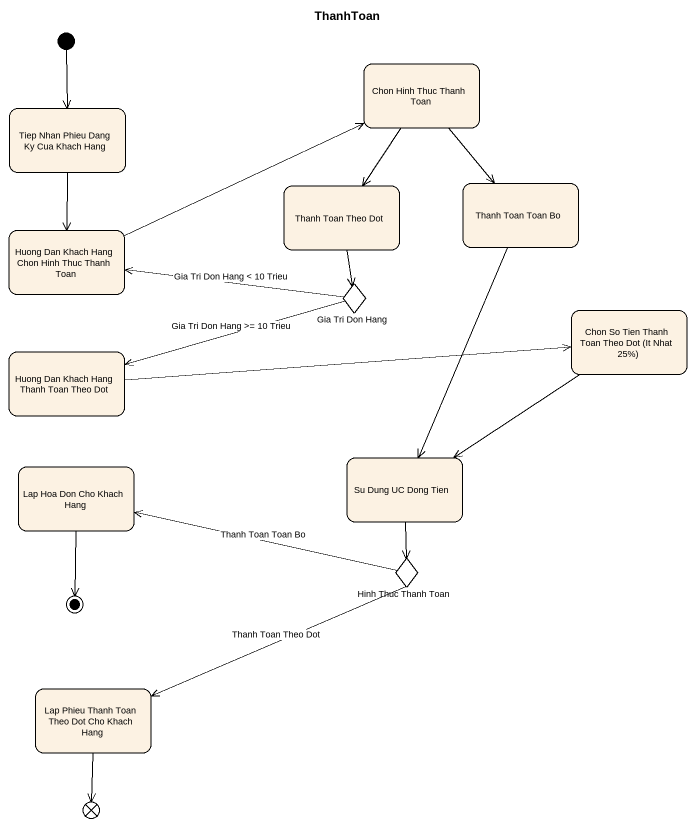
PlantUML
@startuml
title ThanhToan
hide empty description
state "Chon Hinh Thuc Thanh Toan" as Chon_Hinh_Thuc_Thanh_Toan
state "Tiep Nhan Phieu Dang Ky Cua Khach Hang" as Tiep_Nhan_Phieu_Dang_Ky_Cua
state "Thanh Toan Theo Dot" as Thanh_Toan_Theo_Dot
state "Thanh Toan Toan Bo" as Thanh_Toan_Toan_Bo
state "Huong Dan Khach Hang Chon Hinh Thuc Thanh Toan" as Huong_Dan_Khach_Hang_Chon
state "Gia Tri Don Hang" as Gia_Tri_Don_Hang <<choice>>
state "Chon So Tien Thanh Toan Theo Dot (It Nhat 25%)" as Chon_So_Tien_Thanh_Toan
state "Huong Dan Khach Hang Thanh Toan Theo Dot" as Huong_Dan_Khach_Hang_Thanh
state "Lap Hoa Don Cho Khach Hang" as Lap_Hoa_Don_Cho_Khach_Hang
state "Su Dung UC Dong Tien" as Su_Dung_UC_Dong_Tien
state "Hinh Thuc Thanh Toan" as Hinh_Thuc_Thanh_Toan <<choice>>
state "Lap Phieu Thanh Toan Theo Dot Cho Khach Hang" as Lap_Phieu_Thanh_Toan_Theo
state flowfinal1 <<end>>
[*] --> Tiep_Nhan_Phieu_Dang_Ky_Cua
Chon_Hinh_Thuc_Thanh_Toan --> Thanh_Toan_Theo_Dot
Chon_Hinh_Thuc_Thanh_Toan --> Thanh_Toan_Toan_Bo
Tiep_Nhan_Phieu_Dang_Ky_Cua --> Huong_Dan_Khach_Hang_Chon
Thanh_Toan_Theo_Dot --> Gia_Tri_Don_Hang
Thanh_Toan_Toan_Bo --> Su_Dung_UC_Dong_Tien
Huong_Dan_Khach_Hang_Chon -right-> Chon_Hinh_Thuc_Thanh_Toan
Gia_Tri_Don_Hang -left-> Huong_Dan_Khach_Hang_Chon : Gia Tri Don Hang < 10 Trieu
Gia_Tri_Don_Hang -left-> Huong_Dan_Khach_Hang_Thanh : Gia Tri Don Hang >= 10 Trieu
Chon_So_Tien_Thanh_Toan --> Su_Dung_UC_Dong_Tien
Huong_Dan_Khach_Hang_Thanh -right-> Chon_So_Tien_Thanh_Toan
Su_Dung_UC_Dong_Tien --> Hinh_Thuc_Thanh_Toan
Hinh_Thuc_Thanh_Toan -left-> Lap_Hoa_Don_Cho_Khach_Hang : Thanh Toan Toan Bo
Hinh_Thuc_Thanh_Toan -left-> Lap_Phieu_Thanh_Toan_Theo : Thanh Toan Theo Dot
Lap_Phieu_Thanh_Toan_Theo --> flowfinal1
Lap_Hoa_Don_Cho_Khach_Hang --> [*]
@enduml
